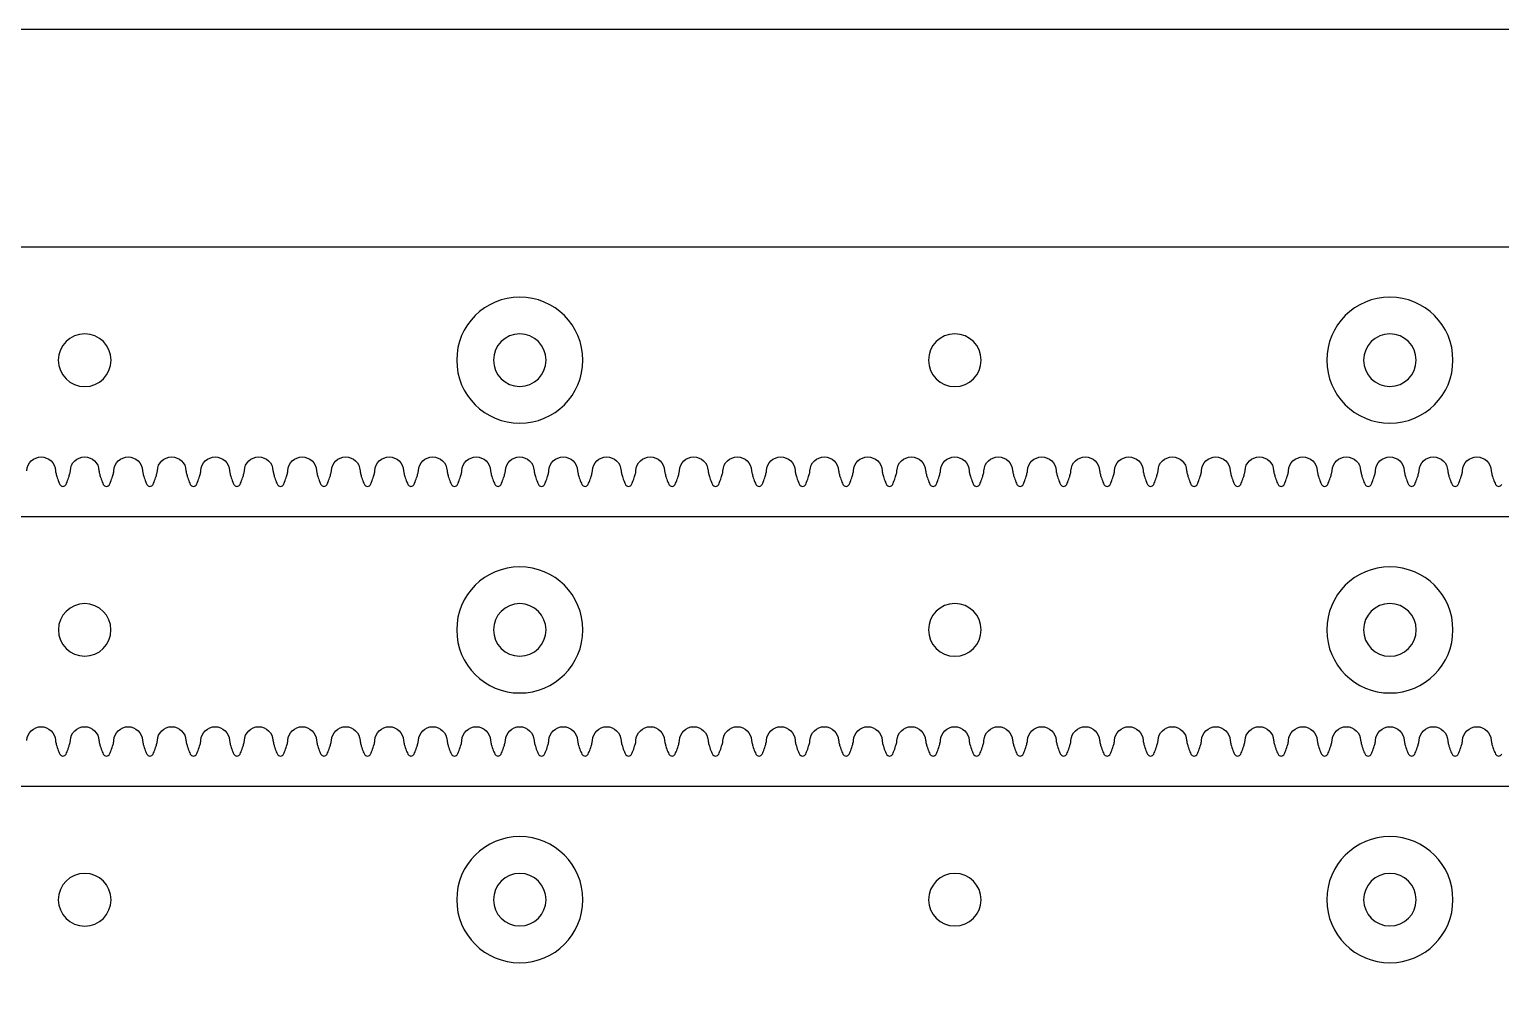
# Model space of a CAD drawing. Extents: x 283 to 2739, y 1003 to 5796.
# Drawn here: x 455.7 to 624.7, y 1094.1 to 1203.3 of the extents above; entities that cross this region are included whole.
import ezdxf

# ---------------------------------------------------------------- set-up
doc = ezdxf.new("R2010")
doc.units = 0
for name, color, linetype in [('4MM-1-INSIDE_HOLES', 3, 'CONTINUOUS'), ('4MM-2-2MM_POCKET', 1, 'CONTINUOUS'), ('4MM-3-CUTOUT', 7, 'CONTINUOUS'), ('4MM-4-0_4MM_CHAMFER', 8, 'CONTINUOUS'), ('SHEET_REF', 250, 'CONTINUOUS')]:
    doc.layers.add(name, color=color, linetype=linetype)

msp = doc.modelspace()

# ---------------------------------------------------------------- linework, layer by layer
at = {"layer": '4MM-1-INSIDE_HOLES', "extrusion": (0, 0, -1)}
for centre, radius in [((-562.01, 1165.24), 3.03), ((-562.01, 1134.24), 3.03), ((-562.01, 1103.23), 3.02)]:
    msp.add_circle(centre, radius, dxfattribs=at)
at = {"layer": '4MM-2-2MM_POCKET', "extrusion": (0, 0, -1)}
for centre in [(-512.01, 1165.24), (-612.01, 1165.24), (-512.01, 1134.24), (-612.01, 1134.24), (-512.01, 1103.23), (-612.01, 1103.23)]:
    msp.add_circle(centre, 7.25, dxfattribs=at)
at = {"layer": '4MM-3-CUTOUT'}
for points in [[(1011.01, 1178.24), (313.01, 1178.24, 0.414214)], [(455.36, 1152.54, -0.957297), (458.65, 1152.54), (458.66, 1152.49, 0.01918), (458.69, 1152.31, 0.025116), (458.8, 1151.87, 0.023491), (459.03, 1151.24, 0.007108), (459.15, 1150.97, 0.646049), (459.87, 1150.97, 0.006676), (459.98, 1151.24, 0.025225), (460.21, 1151.87, 0.019019), (460.33, 1152.31, 0.025376), (460.36, 1152.49), (460.36, 1152.54, -0.957297), (463.65, 1152.54), (463.66, 1152.49, 0.01918), (463.69, 1152.31, 0.025116), (463.8, 1151.87, 0.023491), (464.03, 1151.24, 0.007108), (464.15, 1150.97, 0.646049), (464.87, 1150.97, 0.006676), (464.98, 1151.24, 0.025225), (465.21, 1151.87, 0.019019), (465.33, 1152.31, 0.025376), (465.36, 1152.49), (465.36, 1152.54, -0.957297), (468.65, 1152.54), (468.66, 1152.49, 0.01918), (468.69, 1152.31, 0.025116), (468.8, 1151.87, 0.023491), (469.03, 1151.24, 0.007108), (469.15, 1150.97, 0.646049), (469.87, 1150.97, 0.006676), (469.98, 1151.24, 0.025225), (470.21, 1151.87, 0.019019), (470.33, 1152.31, 0.025376), (470.36, 1152.49), (470.36, 1152.54, -0.957297), (473.65, 1152.54), (473.66, 1152.49, 0.01918), (473.69, 1152.31, 0.025116), (473.8, 1151.87, 0.023491), (474.03, 1151.24, 0.007108), (474.15, 1150.97, 0.646049), (474.87, 1150.97, 0.006676), (474.98, 1151.24, 0.025225), (475.21, 1151.87, 0.019019), (475.33, 1152.31, 0.025376), (475.36, 1152.49), (475.36, 1152.54, -0.957297), (478.65, 1152.54), (478.66, 1152.49, 0.01918), (478.69, 1152.31, 0.025116), (478.8, 1151.87, 0.023491), (479.03, 1151.24, 0.007108), (479.15, 1150.97, 0.646049), (479.87, 1150.97, 0.006676), (479.98, 1151.24, 0.025225), (480.21, 1151.87, 0.019019), (480.33, 1152.31, 0.025376), (480.36, 1152.49), (480.36, 1152.54, -0.957297), (483.65, 1152.54), (483.66, 1152.49, 0.01918), (483.69, 1152.31, 0.025116), (483.8, 1151.87, 0.023491), (484.03, 1151.24, 0.007108), (484.15, 1150.97, 0.646049), (484.87, 1150.97, 0.006676), (484.98, 1151.24, 0.025225), (485.21, 1151.87, 0.019019), (485.33, 1152.31, 0.025376), (485.36, 1152.49), (485.36, 1152.54, -0.957297), (488.65, 1152.54), (488.66, 1152.49, 0.01918), (488.69, 1152.31, 0.025116), (488.8, 1151.87, 0.023491), (489.03, 1151.24, 0.007108), (489.15, 1150.97, 0.646049), (489.87, 1150.97, 0.006676), (489.98, 1151.24, 0.025225), (490.21, 1151.87, 0.019019), (490.33, 1152.31, 0.025376), (490.36, 1152.49), (490.36, 1152.54, -0.957297), (493.65, 1152.54), (493.66, 1152.49, 0.01918), (493.69, 1152.31, 0.025116), (493.8, 1151.87, 0.023491), (494.03, 1151.24, 0.007108), (494.15, 1150.97, 0.646049), (494.87, 1150.97, 0.006676), (494.98, 1151.24, 0.025225), (495.21, 1151.87, 0.019019), (495.33, 1152.31, 0.025376), (495.36, 1152.49), (495.36, 1152.54, -0.957297), (498.65, 1152.54), (498.66, 1152.49, 0.01918), (498.69, 1152.31, 0.025116), (498.8, 1151.87, 0.023491), (499.03, 1151.24, 0.007108), (499.15, 1150.97, 0.646049), (499.87, 1150.97, 0.006676), (499.98, 1151.24, 0.025225), (500.21, 1151.87, 0.019019), (500.33, 1152.31, 0.025376), (500.36, 1152.49), (500.36, 1152.54, -0.957297), (503.65, 1152.54), (503.66, 1152.49, 0.01918), (503.69, 1152.31, 0.025116), (503.8, 1151.87, 0.023491), (504.03, 1151.24, 0.007108), (504.15, 1150.97, 0.646049), (504.87, 1150.97, 0.006676), (504.98, 1151.24, 0.025225), (505.21, 1151.87, 0.019019), (505.33, 1152.31, 0.025376), (505.36, 1152.49), (505.36, 1152.54, -0.957297), (508.65, 1152.54), (508.66, 1152.49, 0.01918), (508.69, 1152.31, 0.025116), (508.8, 1151.87, 0.023491), (509.03, 1151.24, 0.007108), (509.15, 1150.97, 0.646049), (509.87, 1150.97, 0.006676), (509.98, 1151.24, 0.025225), (510.21, 1151.87, 0.019019), (510.33, 1152.31, 0.025376), (510.36, 1152.49), (510.36, 1152.54, -0.957297), (513.65, 1152.54), (513.66, 1152.49, 0.01918), (513.69, 1152.31, 0.025116), (513.8, 1151.87, 0.023491), (514.03, 1151.24, 0.007108), (514.15, 1150.97, 0.646049), (514.87, 1150.97, 0.006676), (514.98, 1151.24, 0.025225), (515.21, 1151.87, 0.019019), (515.33, 1152.31, 0.025376), (515.36, 1152.49), (515.36, 1152.54, -0.957297), (518.65, 1152.54), (518.66, 1152.49, 0.01918), (518.69, 1152.31, 0.025116), (518.8, 1151.87, 0.023491), (519.03, 1151.24, 0.007108), (519.15, 1150.97, 0.646049), (519.87, 1150.97, 0.006676), (519.98, 1151.24, 0.025225), (520.21, 1151.87, 0.019019), (520.33, 1152.31, 0.025376), (520.36, 1152.49), (520.36, 1152.54, -0.957297), (523.65, 1152.54), (523.66, 1152.49, 0.01918), (523.69, 1152.31, 0.025116), (523.8, 1151.87, 0.023491), (524.03, 1151.24, 0.007108), (524.15, 1150.97, 0.646049), (524.87, 1150.97, 0.006676), (524.98, 1151.24, 0.025225), (525.21, 1151.87, 0.019019), (525.33, 1152.31, 0.025376), (525.36, 1152.49), (525.36, 1152.54, -0.957297), (528.65, 1152.54), (528.66, 1152.49, 0.01918), (528.69, 1152.31, 0.025116), (528.8, 1151.87, 0.023491), (529.03, 1151.24, 0.007108), (529.15, 1150.97, 0.646049), (529.87, 1150.97, 0.006676), (529.98, 1151.24, 0.025225), (530.21, 1151.87, 0.019019), (530.33, 1152.31, 0.025376), (530.36, 1152.49), (530.36, 1152.54, -0.957297), (533.65, 1152.54), (533.66, 1152.49, 0.01918), (533.69, 1152.31, 0.025116), (533.8, 1151.87, 0.023491), (534.03, 1151.24, 0.007108), (534.15, 1150.97, 0.646049), (534.87, 1150.97, 0.006676), (534.98, 1151.24, 0.025225), (535.21, 1151.87, 0.019019), (535.33, 1152.31, 0.025376), (535.36, 1152.49), (535.36, 1152.54, -0.957297), (538.65, 1152.54), (538.66, 1152.49, 0.01918), (538.69, 1152.31, 0.025116), (538.8, 1151.87, 0.023491), (539.03, 1151.24, 0.007108), (539.15, 1150.97, 0.646049), (539.87, 1150.97, 0.006676), (539.98, 1151.24, 0.025225), (540.21, 1151.87, 0.019019), (540.33, 1152.31, 0.025376), (540.36, 1152.49), (540.36, 1152.54, -0.957297), (543.65, 1152.54), (543.66, 1152.49, 0.01918), (543.69, 1152.31, 0.025116), (543.8, 1151.87, 0.023491), (544.03, 1151.24, 0.007108), (544.15, 1150.97, 0.646049), (544.87, 1150.97, 0.006676), (544.98, 1151.24, 0.025225), (545.21, 1151.87, 0.019019), (545.33, 1152.31, 0.025376), (545.36, 1152.49), (545.36, 1152.54, -0.957297), (548.65, 1152.54), (548.66, 1152.49, 0.01918), (548.69, 1152.31, 0.025116), (548.8, 1151.87, 0.023491), (549.03, 1151.24, 0.007108), (549.15, 1150.97, 0.646049), (549.87, 1150.97, 0.006676), (549.98, 1151.24, 0.025225), (550.21, 1151.87, 0.019019), (550.33, 1152.31, 0.025376), (550.36, 1152.49), (550.36, 1152.54, -0.957297), (553.65, 1152.54), (553.66, 1152.49, 0.01918), (553.69, 1152.31, 0.025116), (553.8, 1151.87, 0.023491), (554.03, 1151.24, 0.007108), (554.15, 1150.97, 0.646049), (554.87, 1150.97, 0.006676), (554.98, 1151.24, 0.025225), (555.21, 1151.87, 0.019019), (555.33, 1152.31, 0.025376), (555.36, 1152.49), (555.36, 1152.54, -0.957297), (558.65, 1152.54), (558.66, 1152.49, 0.01918), (558.69, 1152.31, 0.025116), (558.8, 1151.87, 0.023491), (559.03, 1151.24, 0.007108), (559.15, 1150.97, 0.646049), (559.87, 1150.97, 0.006676), (559.98, 1151.24, 0.025225), (560.21, 1151.87, 0.019019), (560.33, 1152.31, 0.025376), (560.36, 1152.49), (560.36, 1152.54, -0.957297), (563.65, 1152.54), (563.66, 1152.49, 0.01918), (563.69, 1152.31, 0.025116), (563.8, 1151.87, 0.023491), (564.03, 1151.24, 0.007108), (564.15, 1150.97, 0.646049), (564.87, 1150.97, 0.006676), (564.98, 1151.24, 0.025225), (565.21, 1151.87, 0.019019), (565.33, 1152.31, 0.025376), (565.36, 1152.49), (565.36, 1152.54, -0.957297), (568.65, 1152.54), (568.66, 1152.49, 0.01918), (568.69, 1152.31, 0.025116), (568.8, 1151.87, 0.023491), (569.03, 1151.24, 0.007108), (569.15, 1150.97, 0.646049), (569.87, 1150.97, 0.006676), (569.98, 1151.24, 0.025225), (570.21, 1151.87, 0.019019), (570.33, 1152.31, 0.025376), (570.36, 1152.49), (570.36, 1152.54, -0.957297), (573.65, 1152.54), (573.66, 1152.49, 0.01918), (573.69, 1152.31, 0.025116), (573.8, 1151.87, 0.023491), (574.03, 1151.24, 0.007108), (574.15, 1150.97, 0.646049), (574.87, 1150.97, 0.006676), (574.98, 1151.24, 0.025225), (575.21, 1151.87, 0.019019), (575.33, 1152.31, 0.025376), (575.36, 1152.49), (575.36, 1152.54, -0.957297), (578.65, 1152.54), (578.66, 1152.49, 0.01918), (578.69, 1152.31, 0.025116), (578.8, 1151.87, 0.023491), (579.03, 1151.24, 0.007108), (579.15, 1150.97, 0.646049), (579.87, 1150.97, 0.006676), (579.98, 1151.24, 0.025225), (580.21, 1151.87, 0.019019), (580.33, 1152.31, 0.025376), (580.36, 1152.49), (580.36, 1152.54, -0.957297), (583.65, 1152.54), (583.66, 1152.49, 0.01918), (583.69, 1152.31, 0.025116), (583.8, 1151.87, 0.023491), (584.03, 1151.24, 0.007108), (584.15, 1150.97, 0.646049), (584.87, 1150.97, 0.006676), (584.98, 1151.24, 0.025225), (585.21, 1151.87, 0.019019), (585.33, 1152.31, 0.025376), (585.36, 1152.49), (585.36, 1152.54, -0.957297), (588.65, 1152.54), (588.66, 1152.49, 0.01918), (588.69, 1152.31, 0.025116), (588.8, 1151.87, 0.023491), (589.03, 1151.24, 0.007108), (589.15, 1150.97, 0.646049), (589.87, 1150.97, 0.006676), (589.98, 1151.24, 0.025225), (590.21, 1151.87, 0.019019), (590.33, 1152.31, 0.025376), (590.36, 1152.49), (590.36, 1152.54, -0.957297), (593.65, 1152.54), (593.66, 1152.49, 0.01918), (593.69, 1152.31, 0.025116), (593.8, 1151.87, 0.023491), (594.03, 1151.24, 0.007108), (594.15, 1150.97, 0.646049), (594.87, 1150.97, 0.006676), (594.98, 1151.24, 0.025225), (595.21, 1151.87, 0.019019), (595.33, 1152.31, 0.025376), (595.36, 1152.49), (595.36, 1152.54, -0.957297), (598.65, 1152.54), (598.66, 1152.49, 0.01918), (598.69, 1152.31, 0.025116), (598.8, 1151.87, 0.023491), (599.03, 1151.24, 0.007108), (599.15, 1150.97, 0.646049), (599.87, 1150.97, 0.006676), (599.98, 1151.24, 0.025225), (600.21, 1151.87, 0.019019), (600.33, 1152.31, 0.025376), (600.36, 1152.49), (600.36, 1152.54, -0.957297), (603.65, 1152.54), (603.66, 1152.49, 0.01918), (603.69, 1152.31, 0.025116), (603.8, 1151.87, 0.023491), (604.03, 1151.24, 0.007108), (604.15, 1150.97, 0.646049), (604.87, 1150.97, 0.006676), (604.98, 1151.24, 0.025225), (605.21, 1151.87, 0.019019), (605.33, 1152.31, 0.025376), (605.36, 1152.49), (605.36, 1152.54, -0.957297), (608.65, 1152.54), (608.66, 1152.49, 0.01918), (608.69, 1152.31, 0.025116), (608.8, 1151.87, 0.023491), (609.03, 1151.24, 0.007108), (609.15, 1150.97, 0.646049), (609.87, 1150.97, 0.006676), (609.98, 1151.24, 0.025225), (610.21, 1151.87, 0.019019), (610.33, 1152.31, 0.025376), (610.36, 1152.49), (610.36, 1152.54, -0.957297), (613.65, 1152.54), (613.66, 1152.49, 0.01918), (613.69, 1152.31, 0.025116), (613.8, 1151.87, 0.023491), (614.03, 1151.24, 0.007108), (614.15, 1150.97, 0.646049), (614.87, 1150.97, 0.006676), (614.98, 1151.24, 0.025225), (615.21, 1151.87, 0.019019), (615.33, 1152.31, 0.025376), (615.36, 1152.49), (615.36, 1152.54, -0.957297), (618.65, 1152.54), (618.66, 1152.49, 0.01918), (618.69, 1152.31, 0.025116), (618.8, 1151.87, 0.023491), (619.03, 1151.24, 0.007108), (619.15, 1150.97, 0.646049), (619.87, 1150.97, 0.006676), (619.98, 1151.24, 0.025225), (620.21, 1151.87, 0.019019), (620.33, 1152.31, 0.025376), (620.36, 1152.49), (620.36, 1152.54, -0.957297), (623.65, 1152.54), (623.66, 1152.49, 0.01918), (623.69, 1152.31, 0.025116), (623.8, 1151.87, 0.023491), (624.03, 1151.24, 0.007108), (624.15, 1150.97, 0.646049), (624.87, 1150.97, 0.006676)], [(1011.01, 1147.24), (313.01, 1147.24, 0.414214)], [(455.36, 1121.54, -0.957297), (458.65, 1121.54), (458.66, 1121.49, 0.01918), (458.69, 1121.31, 0.025116), (458.8, 1120.87, 0.023491), (459.03, 1120.24, 0.007108), (459.15, 1119.97, 0.646049), (459.87, 1119.97, 0.006676), (459.98, 1120.24, 0.025225), (460.21, 1120.87, 0.019019), (460.33, 1121.31, 0.025376), (460.36, 1121.49), (460.36, 1121.54, -0.957297), (463.65, 1121.54), (463.66, 1121.49, 0.01918), (463.69, 1121.31, 0.025116), (463.8, 1120.87, 0.023491), (464.03, 1120.24, 0.007108), (464.15, 1119.97, 0.646049), (464.87, 1119.97, 0.006676), (464.98, 1120.24, 0.025225), (465.21, 1120.87, 0.019019), (465.33, 1121.31, 0.025376), (465.36, 1121.49), (465.36, 1121.54, -0.957297), (468.65, 1121.54), (468.66, 1121.49, 0.01918), (468.69, 1121.31, 0.025116), (468.8, 1120.87, 0.023491), (469.03, 1120.24, 0.007108), (469.15, 1119.97, 0.646049), (469.87, 1119.97, 0.006676), (469.98, 1120.24, 0.025225), (470.21, 1120.87, 0.019019), (470.33, 1121.31, 0.025376), (470.36, 1121.49), (470.36, 1121.54, -0.957297), (473.65, 1121.54), (473.66, 1121.49, 0.01918), (473.69, 1121.31, 0.025116), (473.8, 1120.87, 0.023491), (474.03, 1120.24, 0.007108), (474.15, 1119.97, 0.646049), (474.87, 1119.97, 0.006676), (474.98, 1120.24, 0.025225), (475.21, 1120.87, 0.019019), (475.33, 1121.31, 0.025376), (475.36, 1121.49), (475.36, 1121.54, -0.957297), (478.65, 1121.54), (478.66, 1121.49, 0.01918), (478.69, 1121.31, 0.025116), (478.8, 1120.87, 0.023491), (479.03, 1120.24, 0.007108), (479.15, 1119.97, 0.646049), (479.87, 1119.97, 0.006676), (479.98, 1120.24, 0.025225), (480.21, 1120.87, 0.019019), (480.33, 1121.31, 0.025376), (480.36, 1121.49), (480.36, 1121.54, -0.957297), (483.65, 1121.54), (483.66, 1121.49, 0.01918), (483.69, 1121.31, 0.025116), (483.8, 1120.87, 0.023491), (484.03, 1120.24, 0.007108), (484.15, 1119.97, 0.646049), (484.87, 1119.97, 0.006676), (484.98, 1120.24, 0.025225), (485.21, 1120.87, 0.019019), (485.33, 1121.31, 0.025376), (485.36, 1121.49), (485.36, 1121.54, -0.957297), (488.65, 1121.54), (488.66, 1121.49, 0.01918), (488.69, 1121.31, 0.025116), (488.8, 1120.87, 0.023491), (489.03, 1120.24, 0.007108), (489.15, 1119.97, 0.646049), (489.87, 1119.97, 0.006676), (489.98, 1120.24, 0.025225), (490.21, 1120.87, 0.019019), (490.33, 1121.31, 0.025376), (490.36, 1121.49), (490.36, 1121.54, -0.957297), (493.65, 1121.54), (493.66, 1121.49, 0.01918), (493.69, 1121.31, 0.025116), (493.8, 1120.87, 0.023491), (494.03, 1120.24, 0.007108), (494.15, 1119.97, 0.646049), (494.87, 1119.97, 0.006676), (494.98, 1120.24, 0.025225), (495.21, 1120.87, 0.019019), (495.33, 1121.31, 0.025376), (495.36, 1121.49), (495.36, 1121.54, -0.957297), (498.65, 1121.54), (498.66, 1121.49, 0.01918), (498.69, 1121.31, 0.025116), (498.8, 1120.87, 0.023491), (499.03, 1120.24, 0.007108), (499.15, 1119.97, 0.646049), (499.87, 1119.97, 0.006676), (499.98, 1120.24, 0.025225), (500.21, 1120.87, 0.019019), (500.33, 1121.31, 0.025376), (500.36, 1121.49), (500.36, 1121.54, -0.957297), (503.65, 1121.54), (503.66, 1121.49, 0.01918), (503.69, 1121.31, 0.025116), (503.8, 1120.87, 0.023491), (504.03, 1120.24, 0.007108), (504.15, 1119.97, 0.646049), (504.87, 1119.97, 0.006676), (504.98, 1120.24, 0.025225), (505.21, 1120.87, 0.019019), (505.33, 1121.31, 0.025376), (505.36, 1121.49), (505.36, 1121.54, -0.957297), (508.65, 1121.54), (508.66, 1121.49, 0.01918), (508.69, 1121.31, 0.025116), (508.8, 1120.87, 0.023491), (509.03, 1120.24, 0.007108), (509.15, 1119.97, 0.646049), (509.87, 1119.97, 0.006676), (509.98, 1120.24, 0.025225), (510.21, 1120.87, 0.019019), (510.33, 1121.31, 0.025376), (510.36, 1121.49), (510.36, 1121.54, -0.957297), (513.65, 1121.54), (513.66, 1121.49, 0.01918), (513.69, 1121.31, 0.025116), (513.8, 1120.87, 0.023491), (514.03, 1120.24, 0.007108), (514.15, 1119.97, 0.646049), (514.87, 1119.97, 0.006676), (514.98, 1120.24, 0.025225), (515.21, 1120.87, 0.019019), (515.33, 1121.31, 0.025376), (515.36, 1121.49), (515.36, 1121.54, -0.957297), (518.65, 1121.54), (518.66, 1121.49, 0.01918), (518.69, 1121.31, 0.025116), (518.8, 1120.87, 0.023491), (519.03, 1120.24, 0.007108), (519.15, 1119.97, 0.646049), (519.87, 1119.97, 0.006676), (519.98, 1120.24, 0.025225), (520.21, 1120.87, 0.019019), (520.33, 1121.31, 0.025376), (520.36, 1121.49), (520.36, 1121.54, -0.957297), (523.65, 1121.54), (523.66, 1121.49, 0.01918), (523.69, 1121.31, 0.025116), (523.8, 1120.87, 0.023491), (524.03, 1120.24, 0.007108), (524.15, 1119.97, 0.646049), (524.87, 1119.97, 0.006676), (524.98, 1120.24, 0.025225), (525.21, 1120.87, 0.019019), (525.33, 1121.31, 0.025376), (525.36, 1121.49), (525.36, 1121.54, -0.957297), (528.65, 1121.54), (528.66, 1121.49, 0.01918), (528.69, 1121.31, 0.025116), (528.8, 1120.87, 0.023491), (529.03, 1120.24, 0.007108), (529.15, 1119.97, 0.646049), (529.87, 1119.97, 0.006676), (529.98, 1120.24, 0.025225), (530.21, 1120.87, 0.019019), (530.33, 1121.31, 0.025376), (530.36, 1121.49), (530.36, 1121.54, -0.957297), (533.65, 1121.54), (533.66, 1121.49, 0.01918), (533.69, 1121.31, 0.025116), (533.8, 1120.87, 0.023491), (534.03, 1120.24, 0.007108), (534.15, 1119.97, 0.646049), (534.87, 1119.97, 0.006676), (534.98, 1120.24, 0.025225), (535.21, 1120.87, 0.019019), (535.33, 1121.31, 0.025376), (535.36, 1121.49), (535.36, 1121.54, -0.957297), (538.65, 1121.54), (538.66, 1121.49, 0.01918), (538.69, 1121.31, 0.025116), (538.8, 1120.87, 0.023491), (539.03, 1120.24, 0.007108), (539.15, 1119.97, 0.646049), (539.87, 1119.97, 0.006676), (539.98, 1120.24, 0.025225), (540.21, 1120.87, 0.019019), (540.33, 1121.31, 0.025376), (540.36, 1121.49), (540.36, 1121.54, -0.957297), (543.65, 1121.54), (543.66, 1121.49, 0.01918), (543.69, 1121.31, 0.025116), (543.8, 1120.87, 0.023491), (544.03, 1120.24, 0.007108), (544.15, 1119.97, 0.646049), (544.87, 1119.97, 0.006676), (544.98, 1120.24, 0.025225), (545.21, 1120.87, 0.019019), (545.33, 1121.31, 0.025376), (545.36, 1121.49), (545.36, 1121.54, -0.957297), (548.65, 1121.54), (548.66, 1121.49, 0.01918), (548.69, 1121.31, 0.025116), (548.8, 1120.87, 0.023491), (549.03, 1120.24, 0.007108), (549.15, 1119.97, 0.646049), (549.87, 1119.97, 0.006676), (549.98, 1120.24, 0.025225), (550.21, 1120.87, 0.019019), (550.33, 1121.31, 0.025376), (550.36, 1121.49), (550.36, 1121.54, -0.957297), (553.65, 1121.54), (553.66, 1121.49, 0.01918), (553.69, 1121.31, 0.025116), (553.8, 1120.87, 0.023491), (554.03, 1120.24, 0.007108), (554.15, 1119.97, 0.646049), (554.87, 1119.97, 0.006676), (554.98, 1120.24, 0.025225), (555.21, 1120.87, 0.019019), (555.33, 1121.31, 0.025376), (555.36, 1121.49), (555.36, 1121.54, -0.957297), (558.65, 1121.54), (558.66, 1121.49, 0.01918), (558.69, 1121.31, 0.025116), (558.8, 1120.87, 0.023491), (559.03, 1120.24, 0.007108), (559.15, 1119.97, 0.646049), (559.87, 1119.97, 0.006676), (559.98, 1120.24, 0.025225), (560.21, 1120.87, 0.019019), (560.33, 1121.31, 0.025376), (560.36, 1121.49), (560.36, 1121.54, -0.957297), (563.65, 1121.54), (563.66, 1121.49, 0.01918), (563.69, 1121.31, 0.025116), (563.8, 1120.87, 0.023491), (564.03, 1120.24, 0.007108), (564.15, 1119.97, 0.646049), (564.87, 1119.97, 0.006676), (564.98, 1120.24, 0.025225), (565.21, 1120.87, 0.019019), (565.33, 1121.31, 0.025376), (565.36, 1121.49), (565.36, 1121.54, -0.957297), (568.65, 1121.54), (568.66, 1121.49, 0.01918), (568.69, 1121.31, 0.025116), (568.8, 1120.87, 0.023491), (569.03, 1120.24, 0.007108), (569.15, 1119.97, 0.646049), (569.87, 1119.97, 0.006676), (569.98, 1120.24, 0.025225), (570.21, 1120.87, 0.019019), (570.33, 1121.31, 0.025376), (570.36, 1121.49), (570.36, 1121.54, -0.957297), (573.65, 1121.54), (573.66, 1121.49, 0.01918), (573.69, 1121.31, 0.025116), (573.8, 1120.87, 0.023491), (574.03, 1120.24, 0.007108), (574.15, 1119.97, 0.646049), (574.87, 1119.97, 0.006676), (574.98, 1120.24, 0.025225), (575.21, 1120.87, 0.019019), (575.33, 1121.31, 0.025376), (575.36, 1121.49), (575.36, 1121.54, -0.957297), (578.65, 1121.54), (578.66, 1121.49, 0.01918), (578.69, 1121.31, 0.025116), (578.8, 1120.87, 0.023491), (579.03, 1120.24, 0.007108), (579.15, 1119.97, 0.646049), (579.87, 1119.97, 0.006676), (579.98, 1120.24, 0.025225), (580.21, 1120.87, 0.019019), (580.33, 1121.31, 0.025376), (580.36, 1121.49), (580.36, 1121.54, -0.957297), (583.65, 1121.54), (583.66, 1121.49, 0.01918), (583.69, 1121.31, 0.025116), (583.8, 1120.87, 0.023491), (584.03, 1120.24, 0.007108), (584.15, 1119.97, 0.646049), (584.87, 1119.97, 0.006676), (584.98, 1120.24, 0.025225), (585.21, 1120.87, 0.019019), (585.33, 1121.31, 0.025376), (585.36, 1121.49), (585.36, 1121.54, -0.957297), (588.65, 1121.54), (588.66, 1121.49, 0.01918), (588.69, 1121.31, 0.025116), (588.8, 1120.87, 0.023491), (589.03, 1120.24, 0.007108), (589.15, 1119.97, 0.646049), (589.87, 1119.97, 0.006676), (589.98, 1120.24, 0.025225), (590.21, 1120.87, 0.019019), (590.33, 1121.31, 0.025376), (590.36, 1121.49), (590.36, 1121.54, -0.957297), (593.65, 1121.54), (593.66, 1121.49, 0.01918), (593.69, 1121.31, 0.025116), (593.8, 1120.87, 0.023491), (594.03, 1120.24, 0.007108), (594.15, 1119.97, 0.646049), (594.87, 1119.97, 0.006676), (594.98, 1120.24, 0.025225), (595.21, 1120.87, 0.019019), (595.33, 1121.31, 0.025376), (595.36, 1121.49), (595.36, 1121.54, -0.957297), (598.65, 1121.54), (598.66, 1121.49, 0.01918), (598.69, 1121.31, 0.025116), (598.8, 1120.87, 0.023491), (599.03, 1120.24, 0.007108), (599.15, 1119.97, 0.646049), (599.87, 1119.97, 0.006676), (599.98, 1120.24, 0.025225), (600.21, 1120.87, 0.019019), (600.33, 1121.31, 0.025376), (600.36, 1121.49), (600.36, 1121.54, -0.957297), (603.65, 1121.54), (603.66, 1121.49, 0.01918), (603.69, 1121.31, 0.025116), (603.8, 1120.87, 0.023491), (604.03, 1120.24, 0.007108), (604.15, 1119.97, 0.646049), (604.87, 1119.97, 0.006676), (604.98, 1120.24, 0.025225), (605.21, 1120.87, 0.019019), (605.33, 1121.31, 0.025376), (605.36, 1121.49), (605.36, 1121.54, -0.957297), (608.65, 1121.54), (608.66, 1121.49, 0.01918), (608.69, 1121.31, 0.025116), (608.8, 1120.87, 0.023491), (609.03, 1120.24, 0.007108), (609.15, 1119.97, 0.646049), (609.87, 1119.97, 0.006676), (609.98, 1120.24, 0.025225), (610.21, 1120.87, 0.019019), (610.33, 1121.31, 0.025376), (610.36, 1121.49), (610.36, 1121.54, -0.957297), (613.65, 1121.54), (613.66, 1121.49, 0.01918), (613.69, 1121.31, 0.025116), (613.8, 1120.87, 0.023491), (614.03, 1120.24, 0.007108), (614.15, 1119.97, 0.646049), (614.87, 1119.97, 0.006676), (614.98, 1120.24, 0.025225), (615.21, 1120.87, 0.019019), (615.33, 1121.31, 0.025376), (615.36, 1121.49), (615.36, 1121.54, -0.957297), (618.65, 1121.54), (618.66, 1121.49, 0.01918), (618.69, 1121.31, 0.025116), (618.8, 1120.87, 0.023491), (619.03, 1120.24, 0.007108), (619.15, 1119.97, 0.646049), (619.87, 1119.97, 0.006676), (619.98, 1120.24, 0.025225), (620.21, 1120.87, 0.019019), (620.33, 1121.31, 0.025376), (620.36, 1121.49), (620.36, 1121.54, -0.957297), (623.65, 1121.54), (623.66, 1121.49, 0.01918), (623.69, 1121.31, 0.025116), (623.8, 1120.87, 0.023491), (624.03, 1120.24, 0.007108), (624.15, 1119.97, 0.646049), (624.87, 1119.97, 0.006676)], [(1011.01, 1116.23), (313.01, 1116.23, 0.414214)]]:
    msp.add_lwpolyline(points, format="xyb", dxfattribs=at)
at = {"layer": '4MM-3-CUTOUT', "extrusion": (0, 0, -1)}
for centre, radius in [((-462.01, 1165.24), 3.03), ((-512.01, 1165.24), 3.02), ((-612.01, 1165.24), 3.02), ((-462.01, 1134.24), 3.02), ((-512.01, 1134.24), 3.02), ((-612.01, 1134.24), 3.03), ((-462.01, 1103.23), 3.03), ((-512.01, 1103.23), 3.02), ((-612.01, 1103.23), 3.02)]:
    msp.add_circle(centre, radius, dxfattribs=at)
at = {"layer": '4MM-4-0_4MM_CHAMFER'}
for points in [[(1011.01, 1178.24), (313.01, 1178.24, 0.414214)], [(455.36, 1152.54, -0.957297), (458.65, 1152.54), (458.66, 1152.49, 0.01918), (458.69, 1152.31, 0.025116), (458.8, 1151.87, 0.023491), (459.03, 1151.24, 0.007108), (459.15, 1150.97, 0.646049), (459.87, 1150.97, 0.006676), (459.98, 1151.24, 0.025225), (460.21, 1151.87, 0.019019), (460.33, 1152.31, 0.025376), (460.36, 1152.49), (460.36, 1152.54, -0.957297), (463.65, 1152.54), (463.66, 1152.49, 0.01918), (463.69, 1152.31, 0.025116), (463.8, 1151.87, 0.023491), (464.03, 1151.24, 0.007108), (464.15, 1150.97, 0.646049), (464.87, 1150.97, 0.006676), (464.98, 1151.24, 0.025225), (465.21, 1151.87, 0.019019), (465.33, 1152.31, 0.025376), (465.36, 1152.49), (465.36, 1152.54, -0.957297), (468.65, 1152.54), (468.66, 1152.49, 0.01918), (468.69, 1152.31, 0.025116), (468.8, 1151.87, 0.023491), (469.03, 1151.24, 0.007108), (469.15, 1150.97, 0.646049), (469.87, 1150.97, 0.006676), (469.98, 1151.24, 0.025225), (470.21, 1151.87, 0.019019), (470.33, 1152.31, 0.025376), (470.36, 1152.49), (470.36, 1152.54, -0.957297), (473.65, 1152.54), (473.66, 1152.49, 0.01918), (473.69, 1152.31, 0.025116), (473.8, 1151.87, 0.023491), (474.03, 1151.24, 0.007108), (474.15, 1150.97, 0.646049), (474.87, 1150.97, 0.006676), (474.98, 1151.24, 0.025225), (475.21, 1151.87, 0.019019), (475.33, 1152.31, 0.025376), (475.36, 1152.49), (475.36, 1152.54, -0.957297), (478.65, 1152.54), (478.66, 1152.49, 0.01918), (478.69, 1152.31, 0.025116), (478.8, 1151.87, 0.023491), (479.03, 1151.24, 0.007108), (479.15, 1150.97, 0.646049), (479.87, 1150.97, 0.006676), (479.98, 1151.24, 0.025225), (480.21, 1151.87, 0.019019), (480.33, 1152.31, 0.025376), (480.36, 1152.49), (480.36, 1152.54, -0.957297), (483.65, 1152.54), (483.66, 1152.49, 0.01918), (483.69, 1152.31, 0.025116), (483.8, 1151.87, 0.023491), (484.03, 1151.24, 0.007108), (484.15, 1150.97, 0.646049), (484.87, 1150.97, 0.006676), (484.98, 1151.24, 0.025225), (485.21, 1151.87, 0.019019), (485.33, 1152.31, 0.025376), (485.36, 1152.49), (485.36, 1152.54, -0.957297), (488.65, 1152.54), (488.66, 1152.49, 0.01918), (488.69, 1152.31, 0.025116), (488.8, 1151.87, 0.023491), (489.03, 1151.24, 0.007108), (489.15, 1150.97, 0.646049), (489.87, 1150.97, 0.006676), (489.98, 1151.24, 0.025225), (490.21, 1151.87, 0.019019), (490.33, 1152.31, 0.025376), (490.36, 1152.49), (490.36, 1152.54, -0.957297), (493.65, 1152.54), (493.66, 1152.49, 0.01918), (493.69, 1152.31, 0.025116), (493.8, 1151.87, 0.023491), (494.03, 1151.24, 0.007108), (494.15, 1150.97, 0.646049), (494.87, 1150.97, 0.006676), (494.98, 1151.24, 0.025225), (495.21, 1151.87, 0.019019), (495.33, 1152.31, 0.025376), (495.36, 1152.49), (495.36, 1152.54, -0.957297), (498.65, 1152.54), (498.66, 1152.49, 0.01918), (498.69, 1152.31, 0.025116), (498.8, 1151.87, 0.023491), (499.03, 1151.24, 0.007108), (499.15, 1150.97, 0.646049), (499.87, 1150.97, 0.006676), (499.98, 1151.24, 0.025225), (500.21, 1151.87, 0.019019), (500.33, 1152.31, 0.025376), (500.36, 1152.49), (500.36, 1152.54, -0.957297), (503.65, 1152.54), (503.66, 1152.49, 0.01918), (503.69, 1152.31, 0.025116), (503.8, 1151.87, 0.023491), (504.03, 1151.24, 0.007108), (504.15, 1150.97, 0.646049), (504.87, 1150.97, 0.006676), (504.98, 1151.24, 0.025225), (505.21, 1151.87, 0.019019), (505.33, 1152.31, 0.025376), (505.36, 1152.49), (505.36, 1152.54, -0.957297), (508.65, 1152.54), (508.66, 1152.49, 0.01918), (508.69, 1152.31, 0.025116), (508.8, 1151.87, 0.023491), (509.03, 1151.24, 0.007108), (509.15, 1150.97, 0.646049), (509.87, 1150.97, 0.006676), (509.98, 1151.24, 0.025225), (510.21, 1151.87, 0.019019), (510.33, 1152.31, 0.025376), (510.36, 1152.49), (510.36, 1152.54, -0.957297), (513.65, 1152.54), (513.66, 1152.49, 0.01918), (513.69, 1152.31, 0.025116), (513.8, 1151.87, 0.023491), (514.03, 1151.24, 0.007108), (514.15, 1150.97, 0.646049), (514.87, 1150.97, 0.006676), (514.98, 1151.24, 0.025225), (515.21, 1151.87, 0.019019), (515.33, 1152.31, 0.025376), (515.36, 1152.49), (515.36, 1152.54, -0.957297), (518.65, 1152.54), (518.66, 1152.49, 0.01918), (518.69, 1152.31, 0.025116), (518.8, 1151.87, 0.023491), (519.03, 1151.24, 0.007108), (519.15, 1150.97, 0.646049), (519.87, 1150.97, 0.006676), (519.98, 1151.24, 0.025225), (520.21, 1151.87, 0.019019), (520.33, 1152.31, 0.025376), (520.36, 1152.49), (520.36, 1152.54, -0.957297), (523.65, 1152.54), (523.66, 1152.49, 0.01918), (523.69, 1152.31, 0.025116), (523.8, 1151.87, 0.023491), (524.03, 1151.24, 0.007108), (524.15, 1150.97, 0.646049), (524.87, 1150.97, 0.006676), (524.98, 1151.24, 0.025225), (525.21, 1151.87, 0.019019), (525.33, 1152.31, 0.025376), (525.36, 1152.49), (525.36, 1152.54, -0.957297), (528.65, 1152.54), (528.66, 1152.49, 0.01918), (528.69, 1152.31, 0.025116), (528.8, 1151.87, 0.023491), (529.03, 1151.24, 0.007108), (529.15, 1150.97, 0.646049), (529.87, 1150.97, 0.006676), (529.98, 1151.24, 0.025225), (530.21, 1151.87, 0.019019), (530.33, 1152.31, 0.025376), (530.36, 1152.49), (530.36, 1152.54, -0.957297), (533.65, 1152.54), (533.66, 1152.49, 0.01918), (533.69, 1152.31, 0.025116), (533.8, 1151.87, 0.023491), (534.03, 1151.24, 0.007108), (534.15, 1150.97, 0.646049), (534.87, 1150.97, 0.006676), (534.98, 1151.24, 0.025225), (535.21, 1151.87, 0.019019), (535.33, 1152.31, 0.025376), (535.36, 1152.49), (535.36, 1152.54, -0.957297), (538.65, 1152.54), (538.66, 1152.49, 0.01918), (538.69, 1152.31, 0.025116), (538.8, 1151.87, 0.023491), (539.03, 1151.24, 0.007108), (539.15, 1150.97, 0.646049), (539.87, 1150.97, 0.006676), (539.98, 1151.24, 0.025225), (540.21, 1151.87, 0.019019), (540.33, 1152.31, 0.025376), (540.36, 1152.49), (540.36, 1152.54, -0.957297), (543.65, 1152.54), (543.66, 1152.49, 0.01918), (543.69, 1152.31, 0.025116), (543.8, 1151.87, 0.023491), (544.03, 1151.24, 0.007108), (544.15, 1150.97, 0.646049), (544.87, 1150.97, 0.006676), (544.98, 1151.24, 0.025225), (545.21, 1151.87, 0.019019), (545.33, 1152.31, 0.025376), (545.36, 1152.49), (545.36, 1152.54, -0.957297), (548.65, 1152.54), (548.66, 1152.49, 0.01918), (548.69, 1152.31, 0.025116), (548.8, 1151.87, 0.023491), (549.03, 1151.24, 0.007108), (549.15, 1150.97, 0.646049), (549.87, 1150.97, 0.006676), (549.98, 1151.24, 0.025225), (550.21, 1151.87, 0.019019), (550.33, 1152.31, 0.025376), (550.36, 1152.49), (550.36, 1152.54, -0.957297), (553.65, 1152.54), (553.66, 1152.49, 0.01918), (553.69, 1152.31, 0.025116), (553.8, 1151.87, 0.023491), (554.03, 1151.24, 0.007108), (554.15, 1150.97, 0.646049), (554.87, 1150.97, 0.006676), (554.98, 1151.24, 0.025225), (555.21, 1151.87, 0.019019), (555.33, 1152.31, 0.025376), (555.36, 1152.49), (555.36, 1152.54, -0.957297), (558.65, 1152.54), (558.66, 1152.49, 0.01918), (558.69, 1152.31, 0.025116), (558.8, 1151.87, 0.023491), (559.03, 1151.24, 0.007108), (559.15, 1150.97, 0.646049), (559.87, 1150.97, 0.006676), (559.98, 1151.24, 0.025225), (560.21, 1151.87, 0.019019), (560.33, 1152.31, 0.025376), (560.36, 1152.49), (560.36, 1152.54, -0.957297), (563.65, 1152.54), (563.66, 1152.49, 0.01918), (563.69, 1152.31, 0.025116), (563.8, 1151.87, 0.023491), (564.03, 1151.24, 0.007108), (564.15, 1150.97, 0.646049), (564.87, 1150.97, 0.006676), (564.98, 1151.24, 0.025225), (565.21, 1151.87, 0.019019), (565.33, 1152.31, 0.025376), (565.36, 1152.49), (565.36, 1152.54, -0.957297), (568.65, 1152.54), (568.66, 1152.49, 0.01918), (568.69, 1152.31, 0.025116), (568.8, 1151.87, 0.023491), (569.03, 1151.24, 0.007108), (569.15, 1150.97, 0.646049), (569.87, 1150.97, 0.006676), (569.98, 1151.24, 0.025225), (570.21, 1151.87, 0.019019), (570.33, 1152.31, 0.025376), (570.36, 1152.49), (570.36, 1152.54, -0.957297), (573.65, 1152.54), (573.66, 1152.49, 0.01918), (573.69, 1152.31, 0.025116), (573.8, 1151.87, 0.023491), (574.03, 1151.24, 0.007108), (574.15, 1150.97, 0.646049), (574.87, 1150.97, 0.006676), (574.98, 1151.24, 0.025225), (575.21, 1151.87, 0.019019), (575.33, 1152.31, 0.025376), (575.36, 1152.49), (575.36, 1152.54, -0.957297), (578.65, 1152.54), (578.66, 1152.49, 0.01918), (578.69, 1152.31, 0.025116), (578.8, 1151.87, 0.023491), (579.03, 1151.24, 0.007108), (579.15, 1150.97, 0.646049), (579.87, 1150.97, 0.006676), (579.98, 1151.24, 0.025225), (580.21, 1151.87, 0.019019), (580.33, 1152.31, 0.025376), (580.36, 1152.49), (580.36, 1152.54, -0.957297), (583.65, 1152.54), (583.66, 1152.49, 0.01918), (583.69, 1152.31, 0.025116), (583.8, 1151.87, 0.023491), (584.03, 1151.24, 0.007108), (584.15, 1150.97, 0.646049), (584.87, 1150.97, 0.006676), (584.98, 1151.24, 0.025225), (585.21, 1151.87, 0.019019), (585.33, 1152.31, 0.025376), (585.36, 1152.49), (585.36, 1152.54, -0.957297), (588.65, 1152.54), (588.66, 1152.49, 0.01918), (588.69, 1152.31, 0.025116), (588.8, 1151.87, 0.023491), (589.03, 1151.24, 0.007108), (589.15, 1150.97, 0.646049), (589.87, 1150.97, 0.006676), (589.98, 1151.24, 0.025225), (590.21, 1151.87, 0.019019), (590.33, 1152.31, 0.025376), (590.36, 1152.49), (590.36, 1152.54, -0.957297), (593.65, 1152.54), (593.66, 1152.49, 0.01918), (593.69, 1152.31, 0.025116), (593.8, 1151.87, 0.023491), (594.03, 1151.24, 0.007108), (594.15, 1150.97, 0.646049), (594.87, 1150.97, 0.006676), (594.98, 1151.24, 0.025225), (595.21, 1151.87, 0.019019), (595.33, 1152.31, 0.025376), (595.36, 1152.49), (595.36, 1152.54, -0.957297), (598.65, 1152.54), (598.66, 1152.49, 0.01918), (598.69, 1152.31, 0.025116), (598.8, 1151.87, 0.023491), (599.03, 1151.24, 0.007108), (599.15, 1150.97, 0.646049), (599.87, 1150.97, 0.006676), (599.98, 1151.24, 0.025225), (600.21, 1151.87, 0.019019), (600.33, 1152.31, 0.025376), (600.36, 1152.49), (600.36, 1152.54, -0.957297), (603.65, 1152.54), (603.66, 1152.49, 0.01918), (603.69, 1152.31, 0.025116), (603.8, 1151.87, 0.023491), (604.03, 1151.24, 0.007108), (604.15, 1150.97, 0.646049), (604.87, 1150.97, 0.006676), (604.98, 1151.24, 0.025225), (605.21, 1151.87, 0.019019), (605.33, 1152.31, 0.025376), (605.36, 1152.49), (605.36, 1152.54, -0.957297), (608.65, 1152.54), (608.66, 1152.49, 0.01918), (608.69, 1152.31, 0.025116), (608.8, 1151.87, 0.023491), (609.03, 1151.24, 0.007108), (609.15, 1150.97, 0.646049), (609.87, 1150.97, 0.006676), (609.98, 1151.24, 0.025225), (610.21, 1151.87, 0.019019), (610.33, 1152.31, 0.025376), (610.36, 1152.49), (610.36, 1152.54, -0.957297), (613.65, 1152.54), (613.66, 1152.49, 0.01918), (613.69, 1152.31, 0.025116), (613.8, 1151.87, 0.023491), (614.03, 1151.24, 0.007108), (614.15, 1150.97, 0.646049), (614.87, 1150.97, 0.006676), (614.98, 1151.24, 0.025225), (615.21, 1151.87, 0.019019), (615.33, 1152.31, 0.025376), (615.36, 1152.49), (615.36, 1152.54, -0.957297), (618.65, 1152.54), (618.66, 1152.49, 0.01918), (618.69, 1152.31, 0.025116), (618.8, 1151.87, 0.023491), (619.03, 1151.24, 0.007108), (619.15, 1150.97, 0.646049), (619.87, 1150.97, 0.006676), (619.98, 1151.24, 0.025225), (620.21, 1151.87, 0.019019), (620.33, 1152.31, 0.025376), (620.36, 1152.49), (620.36, 1152.54, -0.957297), (623.65, 1152.54), (623.66, 1152.49, 0.01918), (623.69, 1152.31, 0.025116), (623.8, 1151.87, 0.023491), (624.03, 1151.24, 0.007108), (624.15, 1150.97, 0.646049), (624.87, 1150.97, 0.006676)], [(1011.01, 1147.24), (313.01, 1147.24, 0.414214)], [(455.36, 1121.54, -0.957297), (458.65, 1121.54), (458.66, 1121.49, 0.01918), (458.69, 1121.31, 0.025116), (458.8, 1120.87, 0.023491), (459.03, 1120.24, 0.007108), (459.15, 1119.97, 0.646049), (459.87, 1119.97, 0.006676), (459.98, 1120.24, 0.025225), (460.21, 1120.87, 0.019019), (460.33, 1121.31, 0.025376), (460.36, 1121.49), (460.36, 1121.54, -0.957297), (463.65, 1121.54), (463.66, 1121.49, 0.01918), (463.69, 1121.31, 0.025116), (463.8, 1120.87, 0.023491), (464.03, 1120.24, 0.007108), (464.15, 1119.97, 0.646049), (464.87, 1119.97, 0.006676), (464.98, 1120.24, 0.025225), (465.21, 1120.87, 0.019019), (465.33, 1121.31, 0.025376), (465.36, 1121.49), (465.36, 1121.54, -0.957297), (468.65, 1121.54), (468.66, 1121.49, 0.01918), (468.69, 1121.31, 0.025116), (468.8, 1120.87, 0.023491), (469.03, 1120.24, 0.007108), (469.15, 1119.97, 0.646049), (469.87, 1119.97, 0.006676), (469.98, 1120.24, 0.025225), (470.21, 1120.87, 0.019019), (470.33, 1121.31, 0.025376), (470.36, 1121.49), (470.36, 1121.54, -0.957297), (473.65, 1121.54), (473.66, 1121.49, 0.01918), (473.69, 1121.31, 0.025116), (473.8, 1120.87, 0.023491), (474.03, 1120.24, 0.007108), (474.15, 1119.97, 0.646049), (474.87, 1119.97, 0.006676), (474.98, 1120.24, 0.025225), (475.21, 1120.87, 0.019019), (475.33, 1121.31, 0.025376), (475.36, 1121.49), (475.36, 1121.54, -0.957297), (478.65, 1121.54), (478.66, 1121.49, 0.01918), (478.69, 1121.31, 0.025116), (478.8, 1120.87, 0.023491), (479.03, 1120.24, 0.007108), (479.15, 1119.97, 0.646049), (479.87, 1119.97, 0.006676), (479.98, 1120.24, 0.025225), (480.21, 1120.87, 0.019019), (480.33, 1121.31, 0.025376), (480.36, 1121.49), (480.36, 1121.54, -0.957297), (483.65, 1121.54), (483.66, 1121.49, 0.01918), (483.69, 1121.31, 0.025116), (483.8, 1120.87, 0.023491), (484.03, 1120.24, 0.007108), (484.15, 1119.97, 0.646049), (484.87, 1119.97, 0.006676), (484.98, 1120.24, 0.025225), (485.21, 1120.87, 0.019019), (485.33, 1121.31, 0.025376), (485.36, 1121.49), (485.36, 1121.54, -0.957297), (488.65, 1121.54), (488.66, 1121.49, 0.01918), (488.69, 1121.31, 0.025116), (488.8, 1120.87, 0.023491), (489.03, 1120.24, 0.007108), (489.15, 1119.97, 0.646049), (489.87, 1119.97, 0.006676), (489.98, 1120.24, 0.025225), (490.21, 1120.87, 0.019019), (490.33, 1121.31, 0.025376), (490.36, 1121.49), (490.36, 1121.54, -0.957297), (493.65, 1121.54), (493.66, 1121.49, 0.01918), (493.69, 1121.31, 0.025116), (493.8, 1120.87, 0.023491), (494.03, 1120.24, 0.007108), (494.15, 1119.97, 0.646049), (494.87, 1119.97, 0.006676), (494.98, 1120.24, 0.025225), (495.21, 1120.87, 0.019019), (495.33, 1121.31, 0.025376), (495.36, 1121.49), (495.36, 1121.54, -0.957297), (498.65, 1121.54), (498.66, 1121.49, 0.01918), (498.69, 1121.31, 0.025116), (498.8, 1120.87, 0.023491), (499.03, 1120.24, 0.007108), (499.15, 1119.97, 0.646049), (499.87, 1119.97, 0.006676), (499.98, 1120.24, 0.025225), (500.21, 1120.87, 0.019019), (500.33, 1121.31, 0.025376), (500.36, 1121.49), (500.36, 1121.54, -0.957297), (503.65, 1121.54), (503.66, 1121.49, 0.01918), (503.69, 1121.31, 0.025116), (503.8, 1120.87, 0.023491), (504.03, 1120.24, 0.007108), (504.15, 1119.97, 0.646049), (504.87, 1119.97, 0.006676), (504.98, 1120.24, 0.025225), (505.21, 1120.87, 0.019019), (505.33, 1121.31, 0.025376), (505.36, 1121.49), (505.36, 1121.54, -0.957297), (508.65, 1121.54), (508.66, 1121.49, 0.01918), (508.69, 1121.31, 0.025116), (508.8, 1120.87, 0.023491), (509.03, 1120.24, 0.007108), (509.15, 1119.97, 0.646049), (509.87, 1119.97, 0.006676), (509.98, 1120.24, 0.025225), (510.21, 1120.87, 0.019019), (510.33, 1121.31, 0.025376), (510.36, 1121.49), (510.36, 1121.54, -0.957297), (513.65, 1121.54), (513.66, 1121.49, 0.01918), (513.69, 1121.31, 0.025116), (513.8, 1120.87, 0.023491), (514.03, 1120.24, 0.007108), (514.15, 1119.97, 0.646049), (514.87, 1119.97, 0.006676), (514.98, 1120.24, 0.025225), (515.21, 1120.87, 0.019019), (515.33, 1121.31, 0.025376), (515.36, 1121.49), (515.36, 1121.54, -0.957297), (518.65, 1121.54), (518.66, 1121.49, 0.01918), (518.69, 1121.31, 0.025116), (518.8, 1120.87, 0.023491), (519.03, 1120.24, 0.007108), (519.15, 1119.97, 0.646049), (519.87, 1119.97, 0.006676), (519.98, 1120.24, 0.025225), (520.21, 1120.87, 0.019019), (520.33, 1121.31, 0.025376), (520.36, 1121.49), (520.36, 1121.54, -0.957297), (523.65, 1121.54), (523.66, 1121.49, 0.01918), (523.69, 1121.31, 0.025116), (523.8, 1120.87, 0.023491), (524.03, 1120.24, 0.007108), (524.15, 1119.97, 0.646049), (524.87, 1119.97, 0.006676), (524.98, 1120.24, 0.025225), (525.21, 1120.87, 0.019019), (525.33, 1121.31, 0.025376), (525.36, 1121.49), (525.36, 1121.54, -0.957297), (528.65, 1121.54), (528.66, 1121.49, 0.01918), (528.69, 1121.31, 0.025116), (528.8, 1120.87, 0.023491), (529.03, 1120.24, 0.007108), (529.15, 1119.97, 0.646049), (529.87, 1119.97, 0.006676), (529.98, 1120.24, 0.025225), (530.21, 1120.87, 0.019019), (530.33, 1121.31, 0.025376), (530.36, 1121.49), (530.36, 1121.54, -0.957297), (533.65, 1121.54), (533.66, 1121.49, 0.01918), (533.69, 1121.31, 0.025116), (533.8, 1120.87, 0.023491), (534.03, 1120.24, 0.007108), (534.15, 1119.97, 0.646049), (534.87, 1119.97, 0.006676), (534.98, 1120.24, 0.025225), (535.21, 1120.87, 0.019019), (535.33, 1121.31, 0.025376), (535.36, 1121.49), (535.36, 1121.54, -0.957297), (538.65, 1121.54), (538.66, 1121.49, 0.01918), (538.69, 1121.31, 0.025116), (538.8, 1120.87, 0.023491), (539.03, 1120.24, 0.007108), (539.15, 1119.97, 0.646049), (539.87, 1119.97, 0.006676), (539.98, 1120.24, 0.025225), (540.21, 1120.87, 0.019019), (540.33, 1121.31, 0.025376), (540.36, 1121.49), (540.36, 1121.54, -0.957297), (543.65, 1121.54), (543.66, 1121.49, 0.01918), (543.69, 1121.31, 0.025116), (543.8, 1120.87, 0.023491), (544.03, 1120.24, 0.007108), (544.15, 1119.97, 0.646049), (544.87, 1119.97, 0.006676), (544.98, 1120.24, 0.025225), (545.21, 1120.87, 0.019019), (545.33, 1121.31, 0.025376), (545.36, 1121.49), (545.36, 1121.54, -0.957297), (548.65, 1121.54), (548.66, 1121.49, 0.01918), (548.69, 1121.31, 0.025116), (548.8, 1120.87, 0.023491), (549.03, 1120.24, 0.007108), (549.15, 1119.97, 0.646049), (549.87, 1119.97, 0.006676), (549.98, 1120.24, 0.025225), (550.21, 1120.87, 0.019019), (550.33, 1121.31, 0.025376), (550.36, 1121.49), (550.36, 1121.54, -0.957297), (553.65, 1121.54), (553.66, 1121.49, 0.01918), (553.69, 1121.31, 0.025116), (553.8, 1120.87, 0.023491), (554.03, 1120.24, 0.007108), (554.15, 1119.97, 0.646049), (554.87, 1119.97, 0.006676), (554.98, 1120.24, 0.025225), (555.21, 1120.87, 0.019019), (555.33, 1121.31, 0.025376), (555.36, 1121.49), (555.36, 1121.54, -0.957297), (558.65, 1121.54), (558.66, 1121.49, 0.01918), (558.69, 1121.31, 0.025116), (558.8, 1120.87, 0.023491), (559.03, 1120.24, 0.007108), (559.15, 1119.97, 0.646049), (559.87, 1119.97, 0.006676), (559.98, 1120.24, 0.025225), (560.21, 1120.87, 0.019019), (560.33, 1121.31, 0.025376), (560.36, 1121.49), (560.36, 1121.54, -0.957297), (563.65, 1121.54), (563.66, 1121.49, 0.01918), (563.69, 1121.31, 0.025116), (563.8, 1120.87, 0.023491), (564.03, 1120.24, 0.007108), (564.15, 1119.97, 0.646049), (564.87, 1119.97, 0.006676), (564.98, 1120.24, 0.025225), (565.21, 1120.87, 0.019019), (565.33, 1121.31, 0.025376), (565.36, 1121.49), (565.36, 1121.54, -0.957297), (568.65, 1121.54), (568.66, 1121.49, 0.01918), (568.69, 1121.31, 0.025116), (568.8, 1120.87, 0.023491), (569.03, 1120.24, 0.007108), (569.15, 1119.97, 0.646049), (569.87, 1119.97, 0.006676), (569.98, 1120.24, 0.025225), (570.21, 1120.87, 0.019019), (570.33, 1121.31, 0.025376), (570.36, 1121.49), (570.36, 1121.54, -0.957297), (573.65, 1121.54), (573.66, 1121.49, 0.01918), (573.69, 1121.31, 0.025116), (573.8, 1120.87, 0.023491), (574.03, 1120.24, 0.007108), (574.15, 1119.97, 0.646049), (574.87, 1119.97, 0.006676), (574.98, 1120.24, 0.025225), (575.21, 1120.87, 0.019019), (575.33, 1121.31, 0.025376), (575.36, 1121.49), (575.36, 1121.54, -0.957297), (578.65, 1121.54), (578.66, 1121.49, 0.01918), (578.69, 1121.31, 0.025116), (578.8, 1120.87, 0.023491), (579.03, 1120.24, 0.007108), (579.15, 1119.97, 0.646049), (579.87, 1119.97, 0.006676), (579.98, 1120.24, 0.025225), (580.21, 1120.87, 0.019019), (580.33, 1121.31, 0.025376), (580.36, 1121.49), (580.36, 1121.54, -0.957297), (583.65, 1121.54), (583.66, 1121.49, 0.01918), (583.69, 1121.31, 0.025116), (583.8, 1120.87, 0.023491), (584.03, 1120.24, 0.007108), (584.15, 1119.97, 0.646049), (584.87, 1119.97, 0.006676), (584.98, 1120.24, 0.025225), (585.21, 1120.87, 0.019019), (585.33, 1121.31, 0.025376), (585.36, 1121.49), (585.36, 1121.54, -0.957297), (588.65, 1121.54), (588.66, 1121.49, 0.01918), (588.69, 1121.31, 0.025116), (588.8, 1120.87, 0.023491), (589.03, 1120.24, 0.007108), (589.15, 1119.97, 0.646049), (589.87, 1119.97, 0.006676), (589.98, 1120.24, 0.025225), (590.21, 1120.87, 0.019019), (590.33, 1121.31, 0.025376), (590.36, 1121.49), (590.36, 1121.54, -0.957297), (593.65, 1121.54), (593.66, 1121.49, 0.01918), (593.69, 1121.31, 0.025116), (593.8, 1120.87, 0.023491), (594.03, 1120.24, 0.007108), (594.15, 1119.97, 0.646049), (594.87, 1119.97, 0.006676), (594.98, 1120.24, 0.025225), (595.21, 1120.87, 0.019019), (595.33, 1121.31, 0.025376), (595.36, 1121.49), (595.36, 1121.54, -0.957297), (598.65, 1121.54), (598.66, 1121.49, 0.01918), (598.69, 1121.31, 0.025116), (598.8, 1120.87, 0.023491), (599.03, 1120.24, 0.007108), (599.15, 1119.97, 0.646049), (599.87, 1119.97, 0.006676), (599.98, 1120.24, 0.025225), (600.21, 1120.87, 0.019019), (600.33, 1121.31, 0.025376), (600.36, 1121.49), (600.36, 1121.54, -0.957297), (603.65, 1121.54), (603.66, 1121.49, 0.01918), (603.69, 1121.31, 0.025116), (603.8, 1120.87, 0.023491), (604.03, 1120.24, 0.007108), (604.15, 1119.97, 0.646049), (604.87, 1119.97, 0.006676), (604.98, 1120.24, 0.025225), (605.21, 1120.87, 0.019019), (605.33, 1121.31, 0.025376), (605.36, 1121.49), (605.36, 1121.54, -0.957297), (608.65, 1121.54), (608.66, 1121.49, 0.01918), (608.69, 1121.31, 0.025116), (608.8, 1120.87, 0.023491), (609.03, 1120.24, 0.007108), (609.15, 1119.97, 0.646049), (609.87, 1119.97, 0.006676), (609.98, 1120.24, 0.025225), (610.21, 1120.87, 0.019019), (610.33, 1121.31, 0.025376), (610.36, 1121.49), (610.36, 1121.54, -0.957297), (613.65, 1121.54), (613.66, 1121.49, 0.01918), (613.69, 1121.31, 0.025116), (613.8, 1120.87, 0.023491), (614.03, 1120.24, 0.007108), (614.15, 1119.97, 0.646049), (614.87, 1119.97, 0.006676), (614.98, 1120.24, 0.025225), (615.21, 1120.87, 0.019019), (615.33, 1121.31, 0.025376), (615.36, 1121.49), (615.36, 1121.54, -0.957297), (618.65, 1121.54), (618.66, 1121.49, 0.01918), (618.69, 1121.31, 0.025116), (618.8, 1120.87, 0.023491), (619.03, 1120.24, 0.007108), (619.15, 1119.97, 0.646049), (619.87, 1119.97, 0.006676), (619.98, 1120.24, 0.025225), (620.21, 1120.87, 0.019019), (620.33, 1121.31, 0.025376), (620.36, 1121.49), (620.36, 1121.54, -0.957297), (623.65, 1121.54), (623.66, 1121.49, 0.01918), (623.69, 1121.31, 0.025116), (623.8, 1120.87, 0.023491), (624.03, 1120.24, 0.007108), (624.15, 1119.97, 0.646049), (624.87, 1119.97, 0.006676)], [(1011.01, 1116.23), (313.01, 1116.23, 0.414214)]]:
    msp.add_lwpolyline(points, format="xyb", dxfattribs=at)
at = {"layer": 'SHEET_REF'}
msp.add_lwpolyline([(292.36, 1003.26), (1092.36, 1003.26), (1092.36, 1203.26), (292.36, 1203.26)], close=True, dxfattribs=at)

doc.saveas('drawing.dxf')
